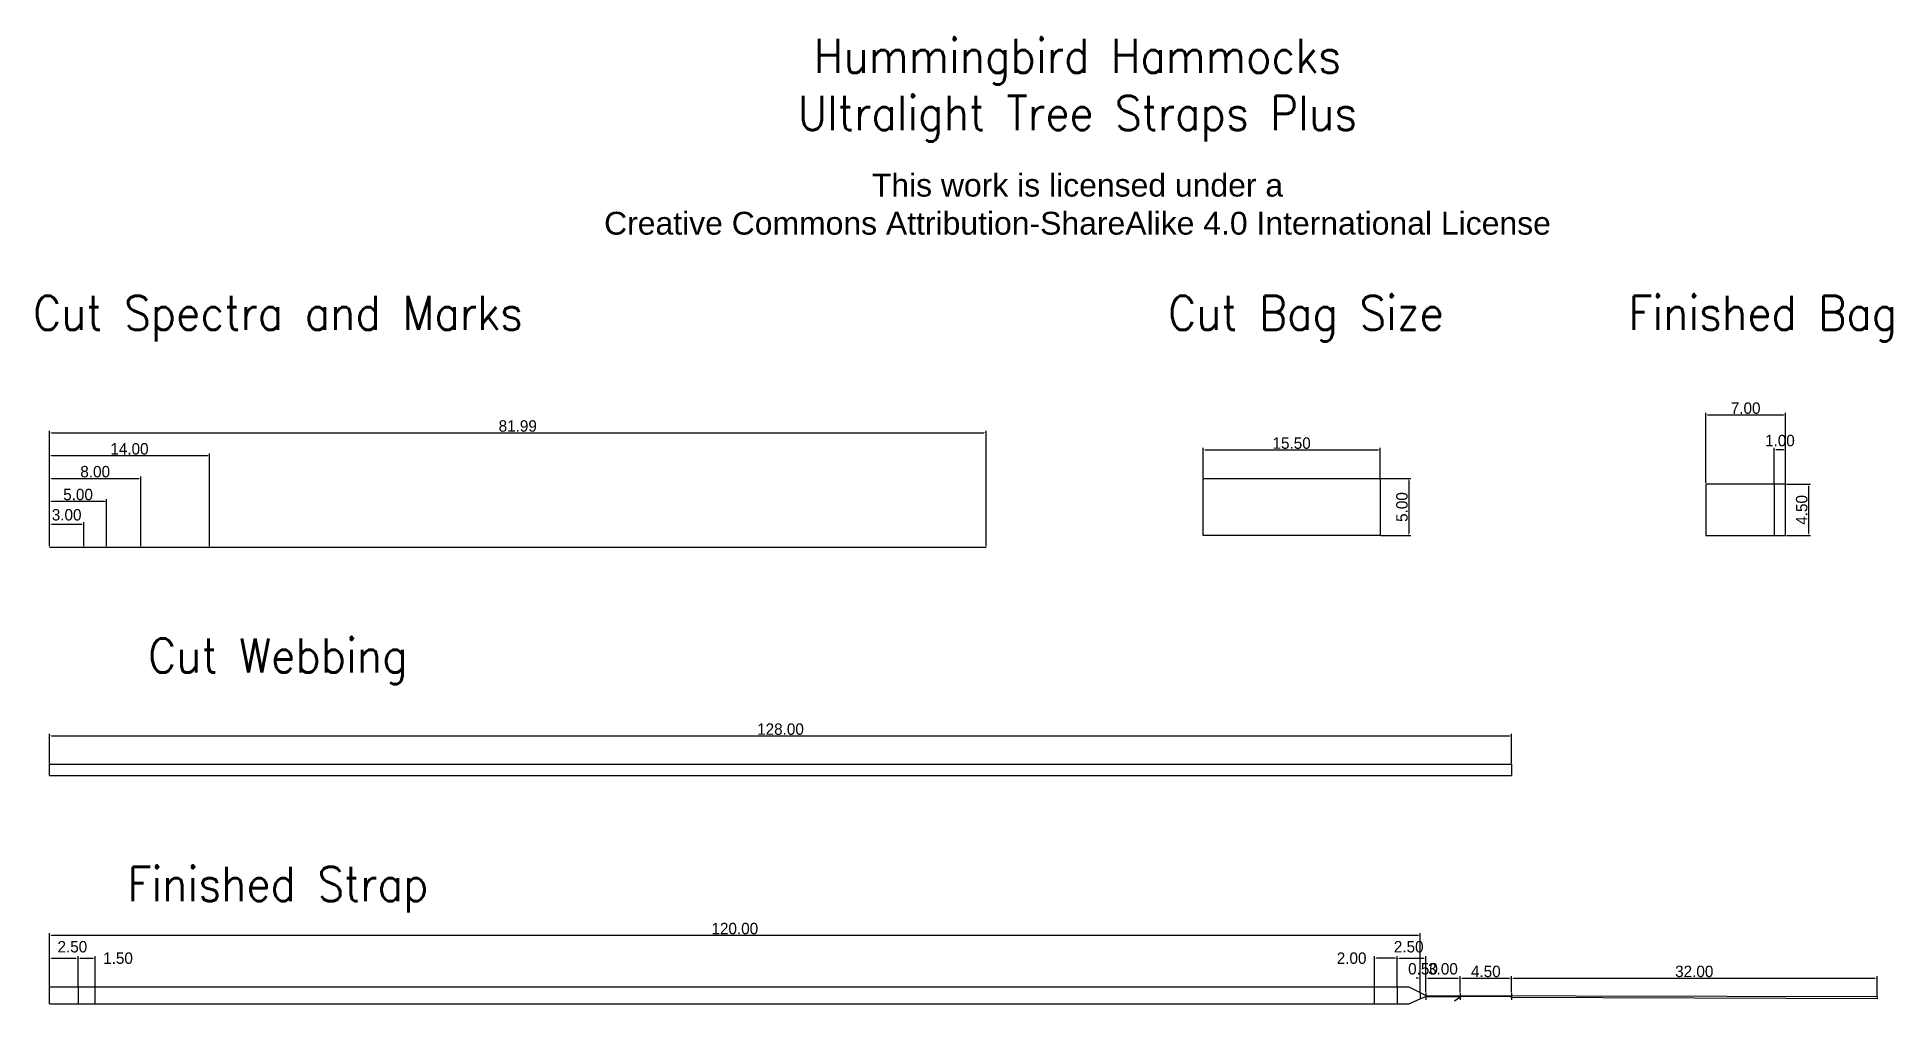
# Model space of a CAD drawing. Extents: x -1 to 161, y 0 to 85.
import ezdxf

# ---------------------------------------------------------------- set-up
doc = ezdxf.new("R2010")
doc.units = 0
doc.layers.get('0').update_dxf_attribs({"true_color": 0xffffff})
doc.layers.get('Defpoints').update_dxf_attribs({"true_color": 0xffffff})
for name, color, linetype, true_color in [('Cut Bag', 3, 'Continuous', 0x00ff00), ('Dimensions', 30, 'Continuous', 0xff7f00), ('Finished Bag', 96, 'Continuous', 0x008000), ('Finished Strap', 5, 'Continuous', 0x0000ff), ('Spectra Cut Length', 1, 'Continuous', 0xff0000), ('Webbing Cut Length', 6, 'Continuous', 0xff00ff)]:
    doc.layers.add(name, color=color, linetype=linetype, true_color=true_color)
doc.layers.add('Labels', color=4, linetype='Continuous', lineweight=25, true_color=0x00ffff)
doc.styles.add('QCADDimTextStyle', font='txt')
doc.styles.add('textstyle11', font='Standard')
doc.styles.add('textstyle12', font='Standard')
doc.styles.add('textstyle13', font='Standard')
doc.styles.add('textstyle14', font='Standard')
doc.styles.add('textstyle15', font='Standard')
doc.styles.add('textstyle16', font='Standard')
doc.styles.add('textstyle17', font='Standard')
doc.dimstyles.new('QCADDimStyle', dxfattribs={"dimtxt": 1, "dimasz": 0.18, "dimexe": 0.18, "dimexo": 0.0625, "dimgap": 0.09, "dimtad": 1, "dimtoh": 1, "dimdec": 4, "dimzin": 0, "dimdsep": 46, "dimtxsty": 'QCADDimTextStyle', "dimcen": 0.09, "dimadec": 0, "dimazin": 0, "dimtfac": 1, "dimtdec": 4, "dimtofl": 0, "dimtmove": 0, "dimatfit": 3, "dimfxl": 1, "dimtolj": 1, "dimtzin": 0, "dimarcsym": 0})

# ---------------------------------------------------------------- blocks, each defined once
blk = doc.blocks.new('*D1')
at = {"layer": 'Defpoints', "color": 0}
for p in [(120.5, 2.25), (120, 1), (120.5, 0.95)]:
    blk.add_point(p, dxfattribs=at)
at = {"layer": 'Dimensions', "color": 0, "lineweight": -2}
for p, q in [((119.82, 2.25), (119.64, 2.25)), ((120, 1.0625), (120, 2.43)), ((120.5, 1.0125), (120.5, 2.43)), ((120.68, 2.25), (120.86, 2.25))]:
    blk.add_line(p, q, dxfattribs=at)
at = {"layer": 'Dimensions', "color": 0}
for points in [[(119.82, 2.22), (119.82, 2.28), (120, 2.25)], [(120.68, 2.28), (120.68, 2.22), (120.5, 2.25)]]:
    blk.add_solid(points, dxfattribs=at)
at = {"layer": 'Dimensions', "color": 0, "insert": (120.25, 3.065), "char_height": 1, "attachment_point": 5, "style": 'QCADDimTextStyle'}
blk.add_mtext('\\A1;0.50', dxfattribs=at)
blk = doc.blocks.new('*D2')
at = {"layer": 'Defpoints', "color": 0}
for p in [(123.5, 2.25), (120.5, 1.0125), (123.5, 0.95)]:
    blk.add_point(p, dxfattribs=at)
at = {"layer": 'Dimensions', "color": 0, "lineweight": -2}
for p, q in [((120.5, 1.075), (120.5, 2.43)), ((120.68, 2.25), (123.32, 2.25)), ((123.5, 1.0125), (123.5, 2.43))]:
    blk.add_line(p, q, dxfattribs=at)
at = {"layer": 'Dimensions', "color": 0}
for points in [[(120.68, 2.28), (120.68, 2.22), (120.5, 2.25)], [(123.32, 2.22), (123.32, 2.28), (123.5, 2.25)]]:
    blk.add_solid(points, dxfattribs=at)
at = {"layer": 'Dimensions', "color": 0, "insert": (122, 3.065), "char_height": 1, "attachment_point": 5, "style": 'QCADDimTextStyle'}
blk.add_mtext('\\A1;3.00', dxfattribs=at)
blk = doc.blocks.new('*D3')
at = {"layer": 'Defpoints', "color": 0}
for p in [(128, 2.25), (123.5, 0.95), (128, 0.95)]:
    blk.add_point(p, dxfattribs=at)
at = {"layer": 'Dimensions', "color": 0, "lineweight": -2}
for p, q in [((123.5, 1.0125), (123.5, 2.43)), ((123.68, 2.25), (127.82, 2.25)), ((128, 1.0125), (128, 2.43))]:
    blk.add_line(p, q, dxfattribs=at)
at = {"layer": 'Dimensions', "color": 0}
for points in [[(123.68, 2.28), (123.68, 2.22), (123.5, 2.25)], [(127.82, 2.22), (127.82, 2.28), (128, 2.25)]]:
    blk.add_solid(points, dxfattribs=at)
at = {"layer": 'Dimensions', "color": 0, "insert": (125.75, 2.84), "char_height": 1, "attachment_point": 5, "style": 'QCADDimTextStyle'}
blk.add_mtext('\\A1;4.50', dxfattribs=at)
blk = doc.blocks.new('*D4')
at = {"layer": 'Defpoints', "color": 0}
for p in [(128, 2.25), (160, 2.25), (160, 0.65)]:
    blk.add_point(p, dxfattribs=at)
at = {"layer": 'Dimensions', "color": 0, "lineweight": -2}
for p, q in [((128, 2.3125), (128, 2.43)), ((128.18, 2.25), (159.82, 2.25)), ((160, 0.7125), (160, 2.43))]:
    blk.add_line(p, q, dxfattribs=at)
at = {"layer": 'Dimensions', "color": 0}
for points in [[(128.18, 2.28), (128.18, 2.22), (128, 2.25)], [(159.82, 2.22), (159.82, 2.28), (160, 2.25)]]:
    blk.add_solid(points, dxfattribs=at)
at = {"layer": 'Dimensions', "color": 0, "insert": (144, 2.84), "char_height": 1, "attachment_point": 5, "style": 'QCADDimTextStyle'}
blk.add_mtext('\\A1;32.00', dxfattribs=at)
blk = doc.blocks.new('*D5')
at = {"layer": 'Defpoints', "color": 0}
for p in [(0, 6), (0, 1.25), (120, 1)]:
    blk.add_point(p, dxfattribs=at)
at = {"layer": 'Dimensions', "color": 0, "lineweight": -2}
for p, q in [((0, 1.3125), (0, 6.18)), ((119.82, 6), (0.18, 6)), ((120, 1.0625), (120, 6.18))]:
    blk.add_line(p, q, dxfattribs=at)
at = {"layer": 'Dimensions', "color": 0}
for points in [[(0.18, 6.03), (0.18, 5.97), (0, 6)], [(119.82, 5.97), (119.82, 6.03), (120, 6)]]:
    blk.add_solid(points, dxfattribs=at)
at = {"layer": 'Dimensions', "color": 0, "insert": (60, 6.59), "char_height": 1, "attachment_point": 5, "style": 'QCADDimTextStyle'}
blk.add_mtext('\\A1;120.00', dxfattribs=at)
blk = doc.blocks.new('*D6')
at = {"layer": 'Defpoints', "color": 0}
for p in [(128, 23.46), (0, 21), (128, 21)]:
    blk.add_point(p, dxfattribs=at)
at = {"layer": 'Dimensions', "color": 0, "lineweight": -2}
for p, q in [((0, 21.06), (0, 23.64)), ((0.18, 23.46), (127.82, 23.46)), ((128, 21.06), (128, 23.64))]:
    blk.add_line(p, q, dxfattribs=at)
at = {"layer": 'Dimensions', "color": 0}
for points in [[(0.18, 23.49), (0.18, 23.43), (0, 23.46)], [(127.82, 23.43), (127.82, 23.49), (128, 23.46)]]:
    blk.add_solid(points, dxfattribs=at)
at = {"layer": 'Dimensions', "color": 0, "insert": (64, 24.05), "char_height": 1, "attachment_point": 5, "style": 'QCADDimTextStyle'}
blk.add_mtext('\\A1;128.00', dxfattribs=at)
blk = doc.blocks.new('*D7')
at = {"layer": 'Defpoints', "color": 0}
for p in [(3, 42), (0, 40), (3, 40)]:
    blk.add_point(p, dxfattribs=at)
at = {"layer": 'Dimensions', "color": 0, "lineweight": -2}
for p, q in [((0, 40.0625), (0, 42.18)), ((0.18, 42), (2.82, 42)), ((3, 40.0625), (3, 42.18))]:
    blk.add_line(p, q, dxfattribs=at)
at = {"layer": 'Dimensions', "color": 0}
for points in [[(0.18, 42.03), (0.18, 41.97), (0, 42)], [(2.82, 41.97), (2.82, 42.03), (3, 42)]]:
    blk.add_solid(points, dxfattribs=at)
at = {"layer": 'Dimensions', "color": 0, "insert": (1.5, 42.815), "char_height": 1, "attachment_point": 5, "style": 'QCADDimTextStyle'}
blk.add_mtext('\\A1;3.00', dxfattribs=at)
blk = doc.blocks.new('*D8')
at = {"layer": 'Defpoints', "color": 0}
for p in [(5, 44), (0, 40), (5, 40)]:
    blk.add_point(p, dxfattribs=at)
at = {"layer": 'Dimensions', "color": 0, "lineweight": -2}
for p, q in [((0, 40.0625), (0, 44.18)), ((0.18, 44), (4.82, 44)), ((5, 40.0625), (5, 44.18))]:
    blk.add_line(p, q, dxfattribs=at)
at = {"layer": 'Dimensions', "color": 0}
for points in [[(0.18, 44.03), (0.18, 43.97), (0, 44)], [(4.82, 43.97), (4.82, 44.03), (5, 44)]]:
    blk.add_solid(points, dxfattribs=at)
at = {"layer": 'Dimensions', "color": 0, "insert": (2.5, 44.59), "char_height": 1, "attachment_point": 5, "style": 'QCADDimTextStyle'}
blk.add_mtext('\\A1;5.00', dxfattribs=at)
blk = doc.blocks.new('*D9')
at = {"layer": 'Defpoints', "color": 0}
for p in [(8, 46), (0, 40), (8, 40)]:
    blk.add_point(p, dxfattribs=at)
at = {"layer": 'Dimensions', "color": 0, "lineweight": -2}
for p, q in [((0, 40.0625), (0, 46.18)), ((0.18, 46), (7.82, 46)), ((8, 40.0625), (8, 46.18))]:
    blk.add_line(p, q, dxfattribs=at)
at = {"layer": 'Dimensions', "color": 0}
for points in [[(0.18, 46.03), (0.18, 45.97), (0, 46)], [(7.82, 45.97), (7.82, 46.03), (8, 46)]]:
    blk.add_solid(points, dxfattribs=at)
at = {"layer": 'Dimensions', "color": 0, "insert": (4, 46.59), "char_height": 1, "attachment_point": 5, "style": 'QCADDimTextStyle'}
blk.add_mtext('\\A1;8.00', dxfattribs=at)
blk = doc.blocks.new('*D10')
at = {"layer": 'Defpoints', "color": 0}
for p in [(14, 48), (0, 40), (14, 40)]:
    blk.add_point(p, dxfattribs=at)
at = {"layer": 'Dimensions', "color": 0, "lineweight": -2}
for p, q in [((0, 40.0625), (0, 48.18)), ((0.18, 48), (13.82, 48)), ((14, 40.0625), (14, 48.18))]:
    blk.add_line(p, q, dxfattribs=at)
at = {"layer": 'Dimensions', "color": 0}
for points in [[(0.18, 48.03), (0.18, 47.97), (0, 48)], [(13.82, 47.97), (13.82, 48.03), (14, 48)]]:
    blk.add_solid(points, dxfattribs=at)
at = {"layer": 'Dimensions', "color": 0, "insert": (7, 48.59), "char_height": 1, "attachment_point": 5, "style": 'QCADDimTextStyle'}
blk.add_mtext('\\A1;14.00', dxfattribs=at)
blk = doc.blocks.new('*D11')
at = {"layer": 'Defpoints', "color": 0}
for p in [(81.993004, 50), (0, 40), (81.993004, 40)]:
    blk.add_point(p, dxfattribs=at)
at = {"layer": 'Dimensions', "color": 0, "lineweight": -2}
for p, q in [((0, 40.0625), (0, 50.18)), ((0.18, 50), (81.813004, 50)), ((81.993004, 40.0625), (81.993004, 50.18))]:
    blk.add_line(p, q, dxfattribs=at)
at = {"layer": 'Dimensions', "color": 0}
for points in [[(0.18, 50.03), (0.18, 49.97), (0, 50)], [(81.813004, 49.97), (81.813004, 50.03), (81.993004, 50)]]:
    blk.add_solid(points, dxfattribs=at)
at = {"layer": 'Dimensions', "color": 0, "insert": (40.996502, 50.59), "char_height": 1, "attachment_point": 5, "style": 'QCADDimTextStyle'}
blk.add_mtext('\\A1;81.99', dxfattribs=at)
blk = doc.blocks.new('*D12')
at = {"layer": 'Defpoints', "color": 0}
for p in [(151, 48.5), (151, 45.5), (152, 45.5)]:
    blk.add_point(p, dxfattribs=at)
at = {"layer": 'Dimensions', "color": 0, "lineweight": -2}
for p, q in [((151, 45.5625), (151, 48.68)), ((151.82, 48.5), (151.18, 48.5)), ((152, 45.5625), (152, 48.68))]:
    blk.add_line(p, q, dxfattribs=at)
at = {"layer": 'Dimensions', "color": 0}
for points in [[(151.18, 48.53), (151.18, 48.47), (151, 48.5)], [(151.82, 48.47), (151.82, 48.53), (152, 48.5)]]:
    blk.add_solid(points, dxfattribs=at)
at = {"layer": 'Dimensions', "color": 0, "insert": (151.5, 49.315), "char_height": 1, "attachment_point": 5, "style": 'QCADDimTextStyle'}
blk.add_mtext('\\A1;1.00', dxfattribs=at)
blk = doc.blocks.new('*D13')
at = {"layer": 'Defpoints', "color": 0}
for p in [(152, 51.5625), (145, 45.5625), (152, 45.5625)]:
    blk.add_point(p, dxfattribs=at)
at = {"layer": 'Dimensions', "color": 0, "lineweight": -2}
for p, q in [((145, 45.625), (145, 51.7425)), ((145.18, 51.5625), (151.82, 51.5625)), ((152, 45.625), (152, 51.7425))]:
    blk.add_line(p, q, dxfattribs=at)
at = {"layer": 'Dimensions', "color": 0}
for points in [[(145.18, 51.5925), (145.18, 51.5325), (145, 51.5625)], [(151.82, 51.5325), (151.82, 51.5925), (152, 51.5625)]]:
    blk.add_solid(points, dxfattribs=at)
at = {"layer": 'Dimensions', "color": 0, "insert": (148.5, 52.1525), "char_height": 1, "attachment_point": 5, "style": 'QCADDimTextStyle'}
blk.add_mtext('\\A1;7.00', dxfattribs=at)
blk = doc.blocks.new('*D14')
at = {"layer": 'Defpoints', "color": 0}
for p in [(116.5, 48.5), (101, 46), (116.5, 46)]:
    blk.add_point(p, dxfattribs=at)
at = {"layer": 'Dimensions', "color": 0, "lineweight": -2}
for p, q in [((101, 46.0625), (101, 48.68)), ((101.18, 48.5), (116.32, 48.5)), ((116.5, 46.0625), (116.5, 48.68))]:
    blk.add_line(p, q, dxfattribs=at)
at = {"layer": 'Dimensions', "color": 0}
for points in [[(101.18, 48.53), (101.18, 48.47), (101, 48.5)], [(116.32, 48.47), (116.32, 48.53), (116.5, 48.5)]]:
    blk.add_solid(points, dxfattribs=at)
at = {"layer": 'Dimensions', "color": 0, "insert": (108.75, 49.09), "char_height": 1, "attachment_point": 5, "style": 'QCADDimTextStyle'}
blk.add_mtext('\\A1;15.50', dxfattribs=at)
blk = doc.blocks.new('*D15')
at = {"layer": 'Defpoints', "color": 0}
for p in [(116.5, 46), (116.5, 41), (119, 41)]:
    blk.add_point(p, dxfattribs=at)
at = {"layer": 'Dimensions', "color": 0, "lineweight": -2}
for p, q in [((116.5625, 46), (119.18, 46)), ((119, 45.82), (119, 41.18)), ((116.5625, 41), (119.18, 41))]:
    blk.add_line(p, q, dxfattribs=at)
at = {"layer": 'Dimensions', "color": 0}
for points in [[(119.03, 45.82), (118.97, 45.82), (119, 46)], [(118.97, 41.18), (119.03, 41.18), (119, 41)]]:
    blk.add_solid(points, dxfattribs=at)
at = {"layer": 'Dimensions', "color": 0, "insert": (118.41, 43.5), "char_height": 1, "attachment_point": 5, "rotation": 90, "style": 'QCADDimTextStyle'}
blk.add_mtext('\\A1;5.00', dxfattribs=at)
blk = doc.blocks.new('*D16')
at = {"layer": 'Defpoints', "color": 0}
for p in [(152, 45.5), (152, 41), (154, 41)]:
    blk.add_point(p, dxfattribs=at)
at = {"layer": 'Dimensions', "color": 0, "lineweight": -2}
for p, q in [((152.0625, 45.5), (154.18, 45.5)), ((154, 45.32), (154, 41.18)), ((152.0625, 41), (154.18, 41))]:
    blk.add_line(p, q, dxfattribs=at)
at = {"layer": 'Dimensions', "color": 0}
for points in [[(154.03, 45.32), (153.97, 45.32), (154, 45.5)], [(153.97, 41.18), (154.03, 41.18), (154, 41)]]:
    blk.add_solid(points, dxfattribs=at)
at = {"layer": 'Dimensions', "color": 0, "insert": (153.41, 43.25), "char_height": 1, "attachment_point": 5, "rotation": 90, "style": 'QCADDimTextStyle'}
blk.add_mtext('\\A1;4.50', dxfattribs=at)
blk = doc.blocks.new('*D17')
at = {"layer": 'Defpoints', "color": 0}
for p in [(2.5, 4), (0, 1.49), (2.5, 1.49)]:
    blk.add_point(p, dxfattribs=at)
at = {"layer": 'Dimensions', "color": 0, "lineweight": -2}
for p, q in [((0, 1.5525), (0, 4.18)), ((0.18, 4), (2.32, 4)), ((2.5, 1.5525), (2.5, 4.18))]:
    blk.add_line(p, q, dxfattribs=at)
at = {"layer": 'Dimensions', "color": 0}
for points in [[(0.18, 4.03), (0.18, 3.97), (0, 4)], [(2.32, 3.97), (2.32, 4.03), (2.5, 4)]]:
    blk.add_solid(points, dxfattribs=at)
at = {"layer": 'Dimensions', "color": 0, "insert": (2, 5), "char_height": 1, "attachment_point": 5, "style": 'QCADDimTextStyle'}
blk.add_mtext('\\A1;2.50', dxfattribs=at)
blk = doc.blocks.new('*D18')
at = {"layer": 'Defpoints', "color": 0}
for p in [(4, 4), (2.5, 1.49), (4, 1.49)]:
    blk.add_point(p, dxfattribs=at)
at = {"layer": 'Dimensions', "color": 0, "lineweight": -2}
for p, q in [((2.5, 1.5525), (2.5, 4.18)), ((2.68, 4), (3.82, 4)), ((4, 1.5525), (4, 4.18))]:
    blk.add_line(p, q, dxfattribs=at)
at = {"layer": 'Dimensions', "color": 0}
for points in [[(2.68, 4.03), (2.68, 3.97), (2.5, 4)], [(3.82, 3.97), (3.82, 4.03), (4, 4)]]:
    blk.add_solid(points, dxfattribs=at)
at = {"layer": 'Dimensions', "color": 0, "insert": (6, 4), "char_height": 1, "attachment_point": 5, "style": 'QCADDimTextStyle'}
blk.add_mtext('\\A1;1.50', dxfattribs=at)
blk = doc.blocks.new('*D19')
at = {"layer": 'Defpoints', "color": 0}
for p in [(120.5, 4), (118, 1.49), (120.5, 1.075)]:
    blk.add_point(p, dxfattribs=at)
at = {"layer": 'Dimensions', "color": 0, "lineweight": -2}
for p, q in [((118, 1.5525), (118, 4.18)), ((118.18, 4), (120.32, 4)), ((120.5, 1.1375), (120.5, 4.18))]:
    blk.add_line(p, q, dxfattribs=at)
at = {"layer": 'Dimensions', "color": 0}
for points in [[(118.18, 4.03), (118.18, 3.97), (118, 4)], [(120.32, 3.97), (120.32, 4.03), (120.5, 4)]]:
    blk.add_solid(points, dxfattribs=at)
at = {"layer": 'Dimensions', "color": 0, "insert": (119, 5), "char_height": 1, "attachment_point": 5, "style": 'QCADDimTextStyle'}
blk.add_mtext('\\A1;2.50', dxfattribs=at)
blk = doc.blocks.new('*D20')
at = {"layer": 'Defpoints', "color": 0}
for p in [(116, 4), (116, 1.49), (118, 1.49)]:
    blk.add_point(p, dxfattribs=at)
at = {"layer": 'Dimensions', "color": 0, "lineweight": -2}
for p, q in [((116, 1.5525), (116, 4.18)), ((117.82, 4), (116.18, 4)), ((118, 1.5525), (118, 4.18))]:
    blk.add_line(p, q, dxfattribs=at)
at = {"layer": 'Dimensions', "color": 0}
for points in [[(116.18, 4.03), (116.18, 3.97), (116, 4)], [(117.82, 3.97), (117.82, 4.03), (118, 4)]]:
    blk.add_solid(points, dxfattribs=at)
at = {"layer": 'Dimensions', "color": 0, "insert": (114, 4), "char_height": 1, "attachment_point": 5, "style": 'QCADDimTextStyle'}
blk.add_mtext('\\A1;2.00', dxfattribs=at)

msp = doc.modelspace()

# ---------------------------------------------------------------- linework, layer by layer
at = {"layer": 'Cut Bag', "color": 7, "lineweight": -3, "true_color": 0xffffff}
for p, q in [((101, 46), (116.5, 46)), ((101, 41), (101, 46)), ((116.5, 46), (116.5, 41)), ((116.5, 41), (101, 41))]:
    msp.add_line(p, q, dxfattribs=at)
at = {"layer": 'Finished Bag', "color": 7, "true_color": 0xffffff}
for p, q in [((152, 45.5), (145, 45.5)), ((145, 45.5), (145, 41)), ((151, 45.5), (151, 41)), ((152, 41), (152, 45.5)), ((145, 41), (152, 41))]:
    msp.add_line(p, q, dxfattribs=at)
at = {"layer": 'Finished Strap', "color": 7, "true_color": 0xffffff}
for p, q in [((0, 0), (0, 1.49)), ((0, 1.49), (3, 1.49)), ((0, 0), (3, 0)), ((2.5, 1.49), (2.5, 0)), ((3, 1.49), (117, 1.49)), ((3, 0), (117, 0)), ((4, 0), (4, 1.49)), ((116, 0), (116, 1.49)), ((117, 1.49), (119, 1.49)), ((117, 0), (119, 0)), ((118, 1.49), (118, 0)), ((119, 1.49), (120, 1)), ((119, 0), (120, 0.45)), ((120, 1), (120, 0.45)), ((120, 1), (120.5, 0.75)), ((120, 0.45), (120.5, 0.65)), ((120.499997, 0.748874), (160, 0.65)), ((120.5, 0.95), (120.5, 0.35)), ((120.5, 0.65), (123.5, 0.65)), ((123.6, 0.65), (123, 0.25)), ((123.5, 0.95), (123.5, 0.35)), ((127.9, 0.65), (123.6, 0.65)), ((128, 0.55), (127.9, 0.65)), ((128, 0.95), (128, 0.35)), ((160, 0.45), (128, 0.55)), ((160, 0.65), (160, 0.45))]:
    msp.add_line(p, q, dxfattribs=at)
at = {"layer": 'Spectra Cut Length', "color": 7, "true_color": 0xffffff}
msp.add_line((0, 40), (81.993004, 40), dxfattribs=at)
at = {"layer": 'Webbing Cut Length', "color": 7, "true_color": 0xffffff}
for p, q in [((0, 20), (0, 21)), ((0, 21), (128, 21)), ((0, 20), (128, 20)), ((128, 21), (128, 20))]:
    msp.add_line(p, q, dxfattribs=at)

# ---------------------------------------------------------------- texts
at = {"char_height": 0.0684343, "attachment_point": 5}
for s, insert, style in [('\\H3;Hummingbird Hammocks\\PUltralight Tree Straps Plus', (90, 80), 'textstyle11'), ('\\fHelvetica Neue,Helvetica,Arial,sans-serif|b0|i0|c0|p0;\\c3618615;\\H1.99926;This work is licensed under a \\P\\c13730329;Creative Commons Attribution-ShareAlike 4.0 International License', (90, 70), 'textstyle12')]:
    msp.add_mtext(s, dxfattribs=dict(at, insert=insert, style=style))
at = {"layer": 'Labels', "char_height": 0.0684343, "attachment_point": 5}
for s, insert, style in [('\\H3;Cut Spectra and Marks', (20, 60), 'textstyle15'), ('\\H3;Cut Bag Size', (110, 60), 'textstyle17'), ('\\H3;Finished Bag', (150, 60), 'textstyle16'), ('\\H3;Cut Webbing', (20, 30), 'textstyle14'), ('\\H3;Finished Strap', (20, 10), 'textstyle13')]:
    msp.add_mtext(s, dxfattribs=dict(at, insert=insert, style=style))

# ---------------------------------------------------------------- dimensions: what is measured, and where the dimension line sits
at = {"layer": 'Dimensions'}
for base, p1, p2, picture, middle in [((152, 51.5625), (145, 45.5625), (152, 45.5625), '*D13', (148.5, 52.1525)), ((81.993004, 50), (0, 40), (81.993004, 40), '*D11', (40.996502, 50.59)), ((14, 48), (0, 40), (14, 40), '*D10', (7, 48.59)), ((116.5, 48.5), (101, 46), (116.5, 46), '*D14', (108.75, 49.09)), ((151, 48.5), (152, 45.5), (151, 45.5), '*D12', (151.5, 49.315)), ((8, 46), (0, 40), (8, 40), '*D9', (4, 46.59)), ((5, 44), (0, 40), (5, 40), '*D8', (2.5, 44.59)), ((3, 42), (0, 40), (3, 40), '*D7', (1.5, 42.815)), ((128, 23.458012), (0, 21), (128, 21), '*D6', (64, 24.048012)), ((0, 6), (120, 1), (0, 1.25), '*D5', (60, 6.59)), ((120.5, 2.25), (120, 1), (120.5, 0.95), '*D1', (120.25, 3.065)), ((123.5, 2.25), (120.5, 1.0125), (123.5, 0.95), '*D2', (122, 3.065)), ((128, 2.25), (123.5, 0.95), (128, 0.95), '*D3', (125.75, 2.84)), ((160, 2.25), (128, 2.25), (160, 0.65), '*D4', (144, 2.84))]:
    dim = msp.add_linear_dim(base=base, p1=p1, p2=p2, dimstyle='QCADDimStyle', override={"dimtxt": 1, "dimdec": 2, "dimclrd": 0, "dimclre": 0, "dimclrt": 0, "dimtmove": 2}, dxfattribs=at)
    dim.commit()
    dim.dimension.update_dxf_attribs({"geometry": picture, "text_midpoint": middle})
for base, p1, p2, picture, middle in [((119, 41), (116.5, 46), (116.5, 41), '*D15', (118.41, 43.5)), ((154, 41), (152, 45.5), (152, 41), '*D16', (153.41, 43.25))]:
    dim = msp.add_linear_dim(base=base, p1=p1, p2=p2, angle=90, dimstyle='QCADDimStyle', override={"dimtxt": 1, "dimdec": 2, "dimclrd": 0, "dimclre": 0, "dimclrt": 0, "dimtmove": 2}, dxfattribs=at)
    dim.commit()
    dim.dimension.update_dxf_attribs({"geometry": picture, "text_midpoint": middle})
for base, p1, p2, picture, middle in [((2.5, 4), (0, 1.49), (2.5, 1.49), '*D17', (2, 5)), ((120.5, 4), (118, 1.49), (120.5, 1.075), '*D19', (119, 5)), ((4, 4), (2.5, 1.49), (4, 1.49), '*D18', (6, 4)), ((116, 4), (118, 1.49), (116, 1.49), '*D20', (114, 4))]:
    dim = msp.add_linear_dim(base=base, p1=p1, p2=p2, dimstyle='QCADDimStyle', override={"dimtxt": 1, "dimdec": 2, "dimclrd": 0, "dimclre": 0, "dimclrt": 0, "dimtmove": 2}, dxfattribs=at)
    dim.commit()
    dim.dimension.update_dxf_attribs({"geometry": picture, "text_midpoint": middle, "dimtype": 160})

doc.saveas('drawing.dxf')
